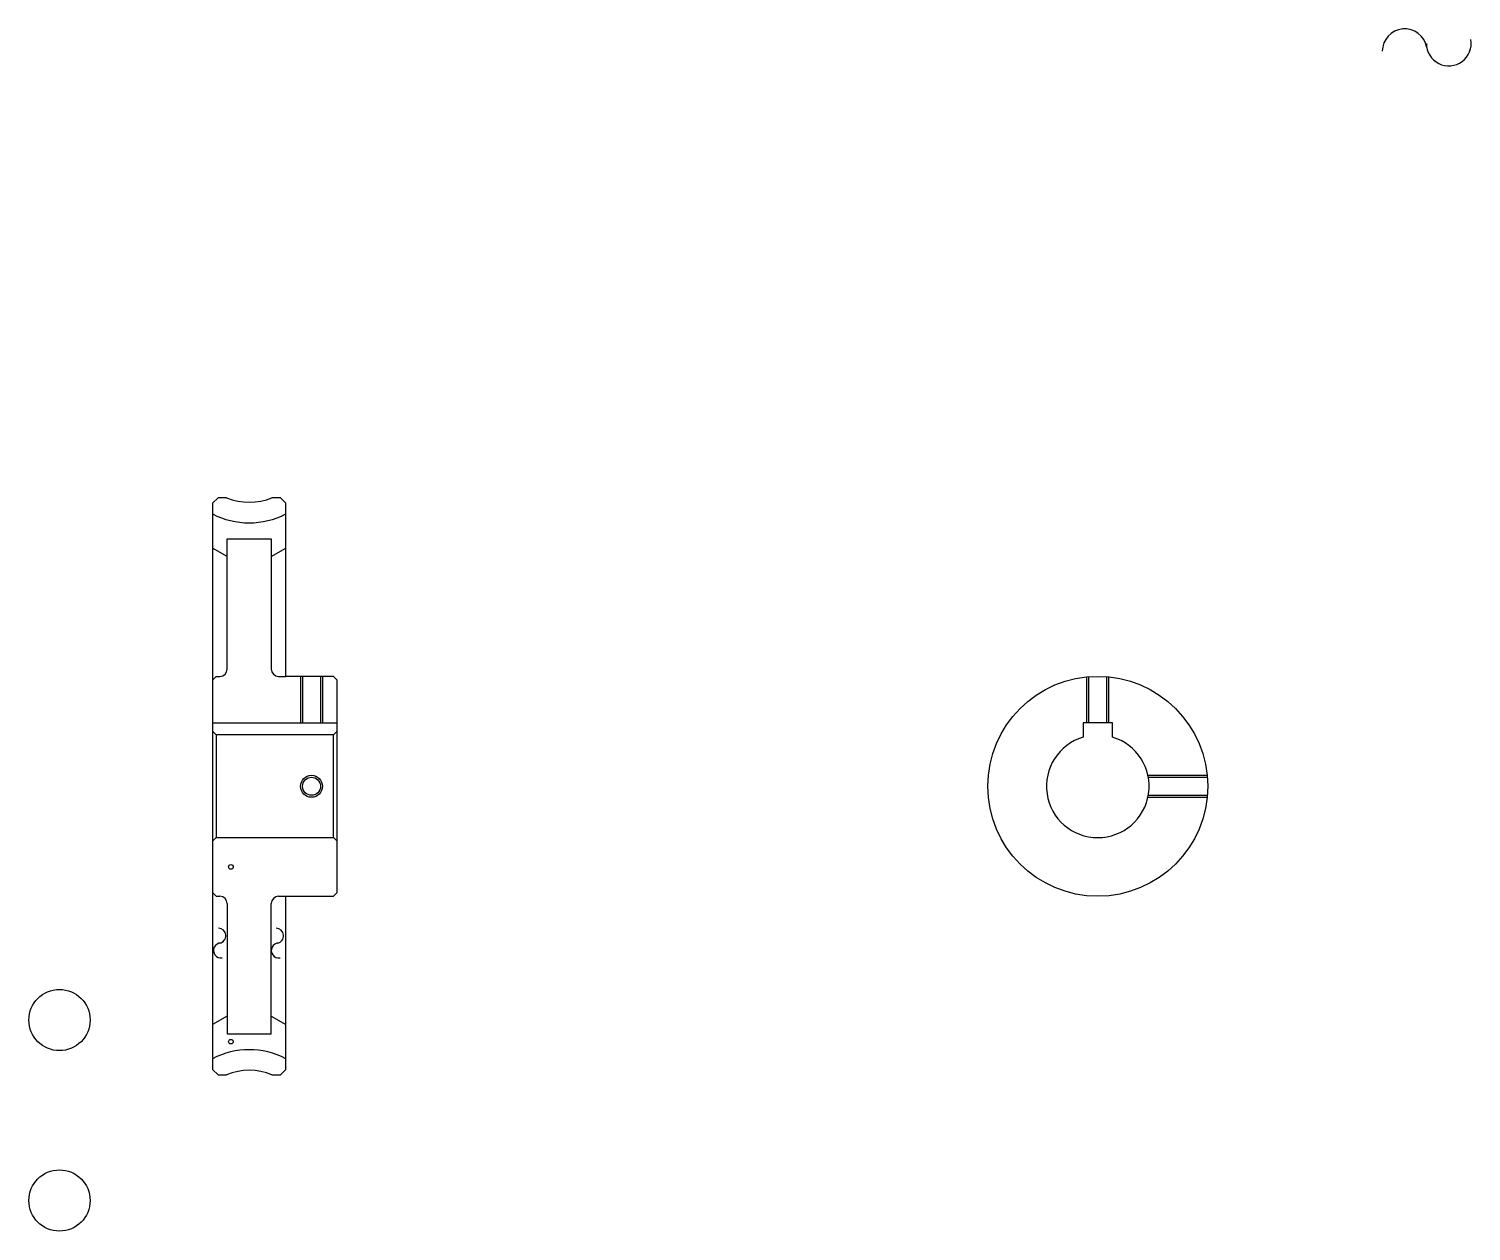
# Model space of a CAD drawing. Header units: metres. Extents: x 113 to 506, y 59 to 387.
import ezdxf

# ---------------------------------------------------------------- set-up
doc = ezdxf.new("R2010")
doc.units = ezdxf.units.M

msp = doc.modelspace()

# ---------------------------------------------------------------- linework, layer by layer
at = {"color": 4}
for p, q in [((166.933334, 242.762833), (162.933334, 245.072235)), ((178.933334, 247.572235), (178.933334, 212.072235)), ((178.933334, 242.762833), (182.933334, 245.072235)), ((180.933334, 210.072235), (182.933334, 210.072235)), ((162.933334, 197.372238), (196.933334, 197.372238)), ((196.933334, 195.072235), (195.933334, 194.072235)), ((162.933334, 165.072235), (163.933334, 166.072235)), ((196.933334, 165.072235), (195.933334, 166.072235)), ((180.933334, 150.072235), (182.933334, 150.072235)), ((178.933334, 112.572235), (178.933334, 148.072235)), ((166.933334, 117.381638), (162.933334, 115.072235)), ((178.933334, 117.381638), (182.933334, 115.072235))]:
    msp.add_line(p, q, dxfattribs=at)
for points in [[(166.733536, 258.822235), (164.433334, 258.822235), (162.933334, 257.322235), (162.933334, 165.072235)], [(179.133133, 101.322235), (181.433334, 101.322235), (182.933334, 102.822235), (182.933334, 150.072235), (195.933334, 150.072235), (196.933334, 151.072235), (196.933334, 209.072235), (195.933334, 210.072235), (182.933334, 210.072235), (182.933334, 257.322235), (181.433334, 258.822235), (179.133133, 258.822235)], [(166.933334, 212.072235), (166.933334, 247.572235), (178.933334, 247.572235)], [(162.933334, 209.072235), (163.933334, 210.072235), (164.933334, 210.072235)], [(186.933334, 210.072235), (186.933334, 197.372238)], [(187.473328, 210.072235), (187.473328, 197.372238)], [(192.393341, 210.072235), (192.393341, 197.372238)], [(192.933334, 210.072235), (192.933334, 197.372238)], [(401.488892, 197.372238), (401.488892, 209.92186)], [(402.02887, 197.372238), (402.02887, 209.971207)], [(406.948914, 197.372238), (406.948914, 209.971207)], [(407.488892, 197.372238), (407.488892, 209.92186)], [(408.488892, 193.488647), (408.488892, 197.372238), (400.488892, 197.372238), (400.488892, 193.488647)], [(162.933334, 195.072235), (163.933334, 194.072235), (163.933334, 166.072235), (195.933334, 166.072235), (195.933334, 194.072235), (163.933334, 194.072235)], [(418.163696, 183.072235), (434.338501, 183.072235)], [(418.271057, 182.532242), (434.387878, 182.532242)], [(418.271057, 177.612228), (434.387878, 177.612228)], [(418.163696, 177.072235), (434.338501, 177.072235)], [(162.933334, 165.072235), (162.933334, 102.822235), (164.433334, 101.322235), (166.733536, 101.322235)], [(162.933334, 151.072235), (163.933334, 150.072235), (164.933334, 150.072235)], [(166.933334, 148.072235), (166.933334, 112.572235), (178.933334, 112.572235)]]:
    msp.add_lwpolyline(points, dxfattribs=at)
for centre, radius in [((404.488892, 180.072235), 30), ((189.933334, 180.072235), 2.46)]:
    msp.add_circle(centre, radius, dxfattribs=at)
at = {"color": 7}
msp.add_circle((189.933334, 180.072235), 3, dxfattribs=at)
at = {"color": 5}
for centre, radius in [((167.933334, 158.072235), 0.626667), ((121.155556, 116.294456), 8.355556), ((167.933334, 110.384735), 0.626667), ((121.155556, 67.044456), 8.355556)]:
    msp.add_circle(centre, radius, dxfattribs=at)
at = {"color": 7}
for centre, radius, start, end in [((488.225555, 380.641663), 6.11, 10, 180), ((500.259888, 382.763672), 6.11, 180, 10), ((164.52211, 139.285568), 2.036667, 280, 90), ((180.28212, 139.285568), 2.036667, 280, 90), ((165.229446, 135.274109), 2.036667, 90, 280), ((180.989441, 135.274109), 2.036667, 90, 280)]:
    msp.add_arc(centre, radius, start, end, dxfattribs=at)
at = {"color": 4}
for centre, radius, start, end in [((172.933334, 273.572235), 16, 247.20175188, 292.79824812), ((172.933334, 273.572235), 21.625, 242.45612488, 297.54387512), ((164.933334, 212.072235), 2, 270, 0), ((180.933334, 212.072235), 2, 180, 270), ((404.488892, 180.072235), 14, 106.60154993, 73.39845007), ((164.933334, 148.072235), 2, 0, 90), ((180.933334, 148.072235), 2, 90, 180), ((172.933334, 86.572235), 21.625, 62.45612488, 117.54387512), ((172.933334, 86.572235), 16, 67.20175188, 112.79824812)]:
    msp.add_arc(centre, radius, start, end, dxfattribs=at)

doc.saveas('drawing.dxf')
